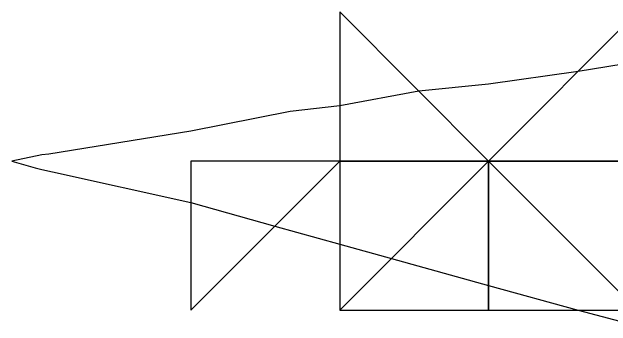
# Model space of a CAD drawing. Header units: metres. Extents: x 4732344 to 4732577, y 2266116 to 2266284.
# Drawn here: x 4732515.679 to 4732517.69, y 2266282.682 to 2266283.735 of the extents above; entities that cross this region are included whole.
import ezdxf

# ---------------------------------------------------------------- set-up
doc = ezdxf.new("R2010")
doc.units = ezdxf.units.M
doc.layers.add('TIN', color=5, linetype='Continuous')

msp = doc.modelspace()

# ---------------------------------------------------------------- linework, layer by layer
at = {"layer": 'lleno', "color": 3}
msp.add_polyline3d([(4732517.779, 2266283.5683, 1327.9782), (4732517.579, 2266283.535, 1327.9765), (4732517.279, 2266283.4936, 1327.9739), (4732517.0446, 2266283.4694, 1327.9713), (4732516.779, 2266283.4202, 1327.9671), (4732516.6123, 2266283.4017, 1327.9648), (4732516.279, 2266283.335, 1327.9593), (4732515.8028, 2266283.2588, 1327.9521), (4732515.779, 2266283.2558, 1327.9518), (4732515.679, 2266283.235, 1327.9501), (4732515.7563, 2266283.2123, 1327.95), (4732515.779, 2266283.2072, 1327.95), (4732515.8147, 2266283.1993, 1327.9501), (4732516.279, 2266283.0961, 1327.9507), (4732516.5616, 2266283.0176, 1327.9504), (4732516.779, 2266282.9572, 1327.9502), (4732516.9529, 2266282.9089, 1327.9501), (4732517.279, 2266282.8183, 1327.9498), (4732517.579, 2266282.735, 1327.9496), (4732517.779, 2266282.6824, 1327.9495)], dxfattribs=at)
at = {"layer": 'TIN', "color": 5}
for points in [[(4732516.779, 2266283.735, 0.083), (4732516.779, 2266283.235, 0.11), (4732517.279, 2266283.235, 0.115)], [(4732517.779, 2266283.735, 0.09), (4732517.279, 2266283.235, 0.115), (4732517.779, 2266283.235, 0.12)], [(4732516.279, 2266282.735, 0.087), (4732516.779, 2266283.235, 0.11), (4732516.279, 2266283.235, 0.105)], [(4732517.279, 2266283.235, 0.115), (4732516.779, 2266282.735, 0.092), (4732517.279, 2266282.735, 0.097)], [(4732516.779, 2266283.235, 0.11), (4732516.779, 2266282.735, 0.092), (4732517.279, 2266283.235, 0.115)], [(4732517.279, 2266283.235, 0.115), (4732517.279, 2266282.735, 0.097), (4732517.779, 2266282.735, 0.102)], [(4732517.779, 2266282.735, 0.102), (4732517.779, 2266283.235, 0.12), (4732517.279, 2266283.235, 0.115)]]:
    msp.add_3dface(points, dxfattribs=at)

doc.saveas('drawing.dxf')
